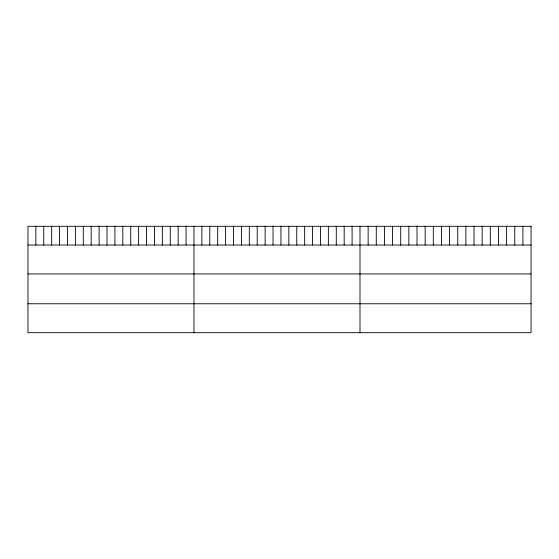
<?xml version="1.0" encoding="UTF-8"?>
<svg xmlns="http://www.w3.org/2000/svg" width="559" height="559" viewBox="0 0 559 559"><rect width="100%" height="100%" fill="white"/><g stroke="black" fill="none" stroke-linecap="round" stroke-linejoin="round"><path stroke-width="0.84" d="M27.95 245.024L531.05 245.024M27.95 273.952L531.05 273.952M27.95 303.768L531.05 303.768M522.903 226.304L522.903 245.024M514.762 226.304L514.762 245.024M506.615 226.304L506.615 245.024M498.467 226.304L498.467 245.024M490.32 226.304L490.32 245.024M482.179 226.304L482.179 245.024M474.032 226.304L474.032 245.024M465.885 226.304L465.885 245.024M457.744 226.304L457.744 245.024M449.597 226.304L449.597 245.024M441.449 226.304L441.449 245.024M433.302 226.304L433.302 245.024M425.161 226.304L425.161 245.024M417.014 226.304L417.014 245.024M408.867 226.304L408.867 245.024M400.726 226.304L400.726 245.024M392.579 226.304L392.579 245.024M384.431 226.304L384.431 245.024M376.284 226.304L376.284 245.024M368.143 226.304L368.143 245.024M359.996 226.304L359.996 332.696M352.093 226.304L352.093 245.024M344.183 226.304L344.183 245.024M336.28 226.304L336.28 245.024M328.371 226.304L328.371 245.024M320.468 226.304L320.468 245.024M312.558 226.304L312.558 245.024M304.655 226.304L304.655 245.024M296.752 226.304L296.752 245.024M288.842 226.304L288.842 245.024M280.939 226.304L280.939 245.024M273.03 226.304L273.03 245.024M265.127 226.304L265.127 245.024M257.217 226.304L257.217 245.024M249.314 226.304L249.314 245.024M241.411 226.304L241.411 245.024M233.501 226.304L233.501 245.024M225.598 226.304L225.598 245.024M217.689 226.304L217.689 245.024M209.786 226.304L209.786 245.024M201.876 226.304L201.876 245.024M193.973 226.304L193.973 332.696M186.07 226.304L186.07 245.024M178.16 226.304L178.16 245.024M170.257 226.304L170.257 245.024M162.348 226.304L162.348 245.024M154.445 226.304L154.445 245.024M146.535 226.304L146.535 245.024M138.632 226.304L138.632 245.024M130.729 226.304L130.729 245.024M122.819 226.304L122.819 245.024M114.916 226.304L114.916 245.024M107.007 226.304L107.007 245.024M99.104 226.304L99.104 245.024M91.194 226.304L91.194 245.024M83.291 226.304L83.291 245.024M75.388 226.304L75.388 245.024M67.478 226.304L67.478 245.024M59.575 226.304L59.575 245.024M51.666 226.304L51.666 245.024M43.763 226.304L43.763 245.024M35.853 226.304L35.853 245.024M531.05 226.304L27.95 226.304L27.95 332.696L531.05 332.696L531.05 226.304"/></g></svg>
